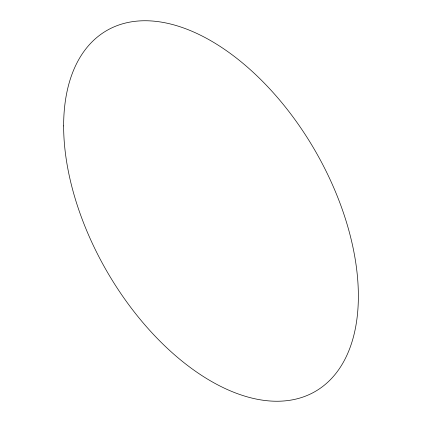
<?xml version="1.0" encoding="UTF-8"?>
<svg xmlns="http://www.w3.org/2000/svg" width="422" height="422" viewBox="0 0 422 422"><rect width="100%" height="100%" fill="white"/><g stroke="black" fill="none" stroke-linecap="round" stroke-linejoin="round"><path stroke-width="0.63" d="M63.638 125.925A208.399 120.317 60 0 0 284.681 400.9A208.399 120.317 60 0 0 284.681 106.175A208.399 120.317 60 0 0 63.638 125.925"/></g></svg>
